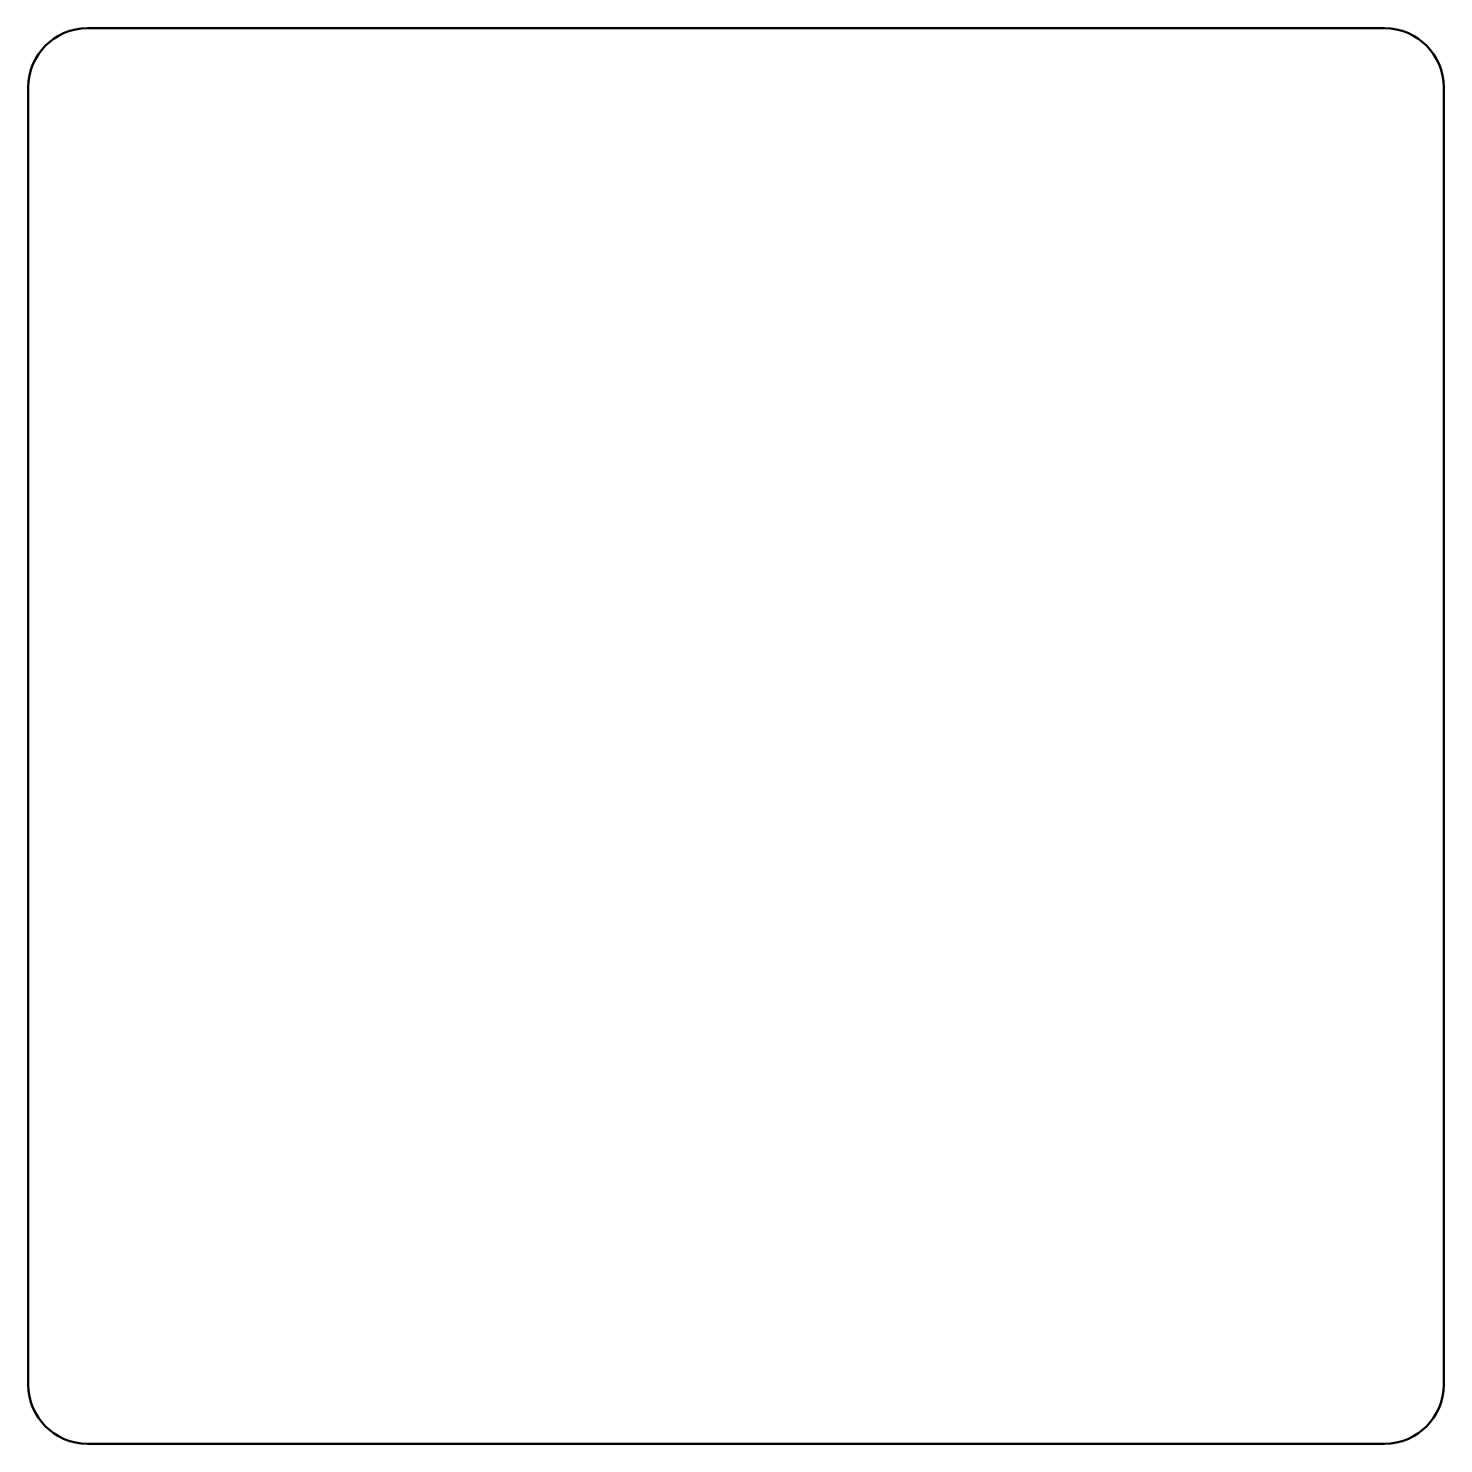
# Model space of a CAD drawing. Header units: millimetres. Extents: x 0.4 to 48.4, y 0.4 to 48.4.
import ezdxf

# ---------------------------------------------------------------- set-up
doc = ezdxf.new("R2010")
doc.units = ezdxf.units.MM
doc.layers.add('IV_OUTER_PROFILE', color=7, linetype='Continuous', lineweight=50)

msp = doc.modelspace()

# ---------------------------------------------------------------- linework, layer by layer
at = {"layer": 'IV_OUTER_PROFILE'}
for p, q in [((2.414, 48.414), (46.414, 48.414)), ((0.414, 2.414), (0.414, 46.414)), ((48.414, 46.414), (48.414, 2.414)), ((46.414, 0.414), (2.414, 0.414))]:
    msp.add_line(p, q, dxfattribs=at)
for centre, start, end in [((2.414, 46.414), 90, 180), ((46.414, 46.414), 0, 90), ((2.414, 2.414), 180, 270), ((46.414, 2.414), 270, 0)]:
    msp.add_arc(centre, 2, start, end, dxfattribs=at)

doc.saveas('drawing.dxf')
